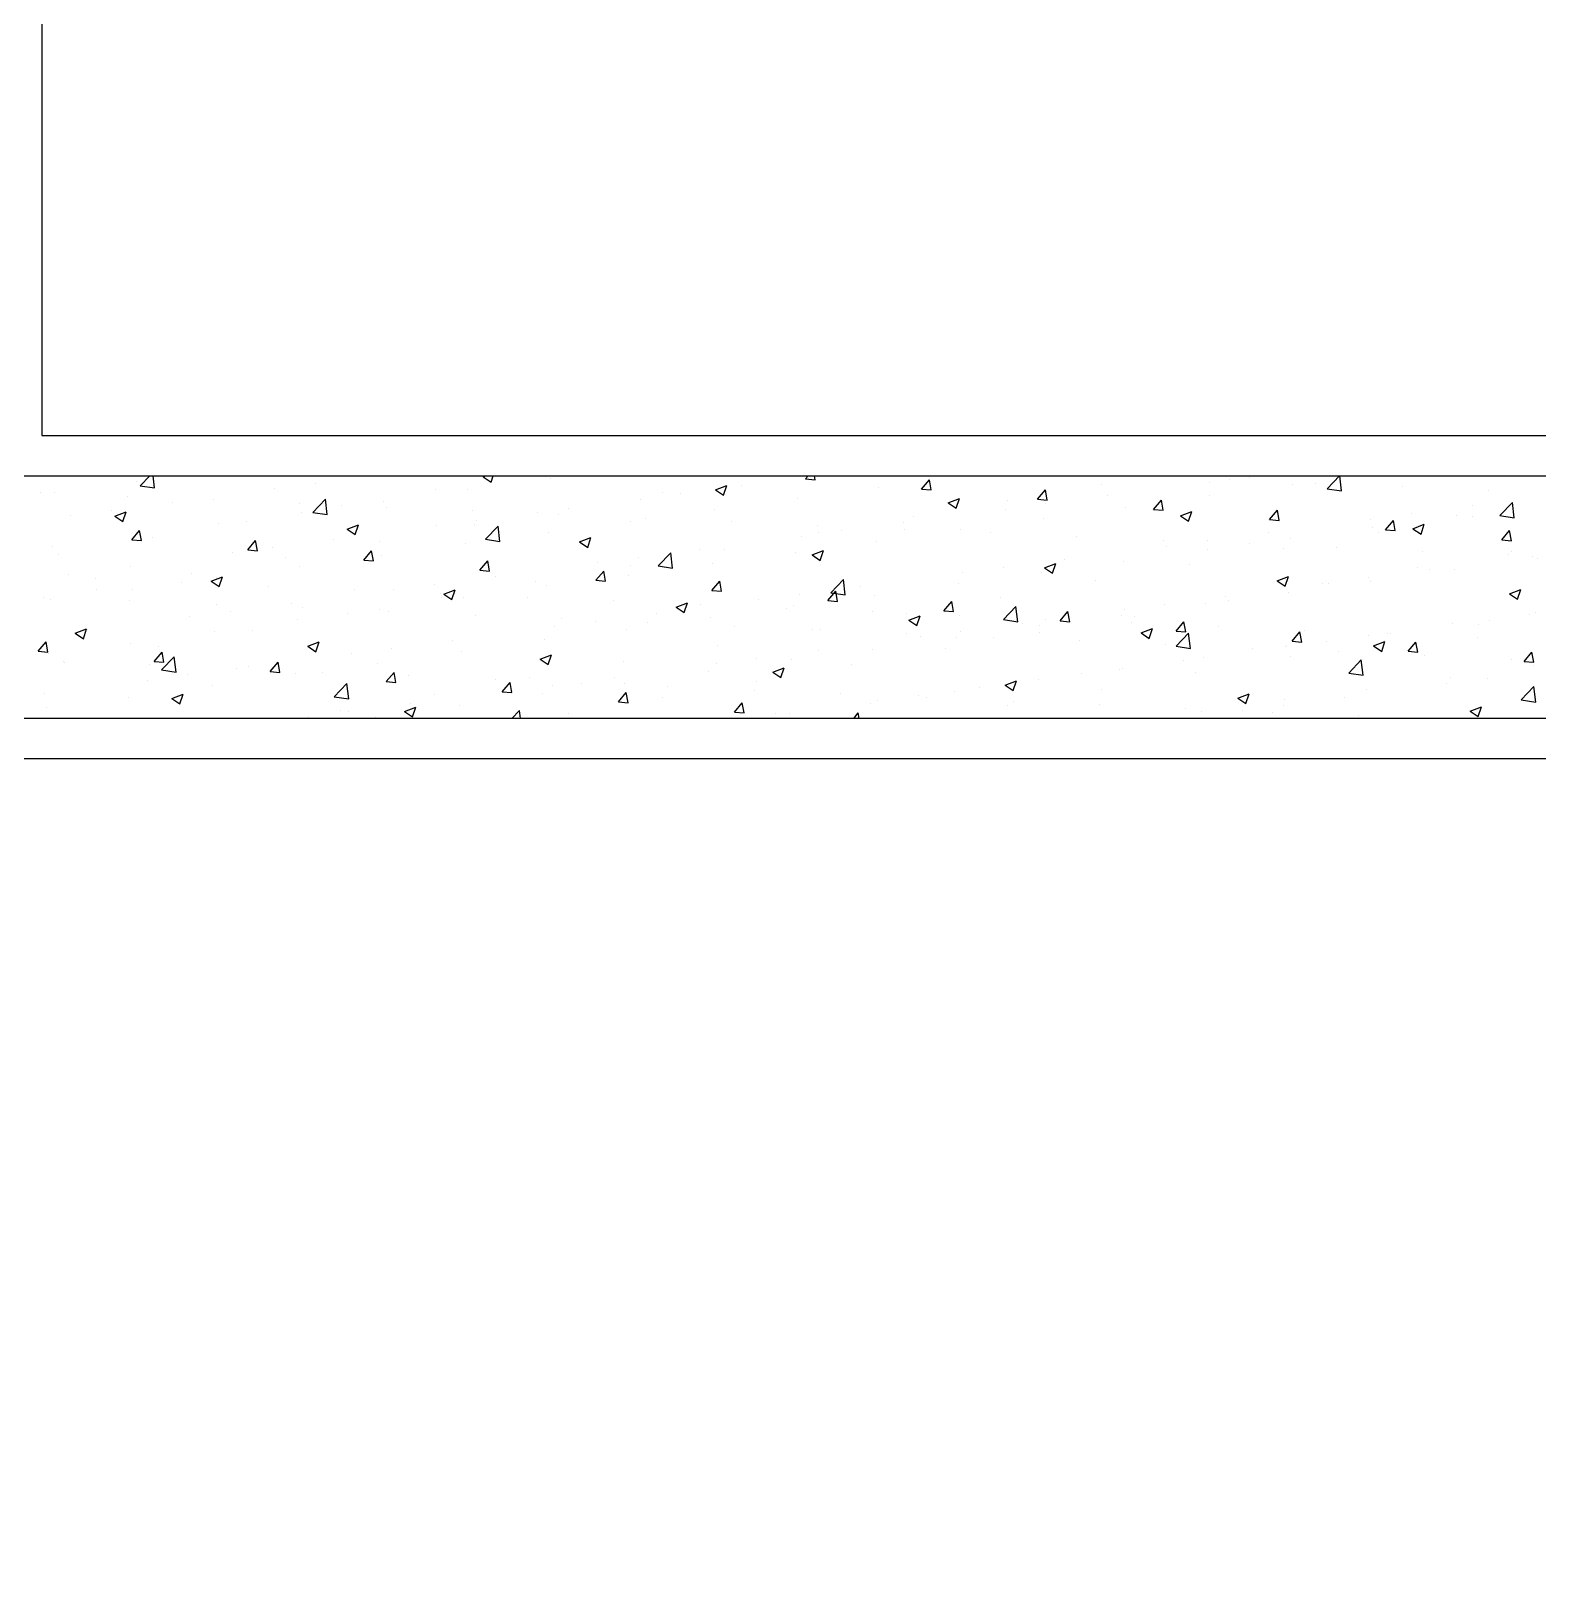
# Model space of a CAD drawing. Header units: inches. Extents: x 182687 to 187672, y -88924 to -84846.
# Drawn here: x 182916.44 to 182952.91, y -85273.5 to -85235.83 of the extents above; entities that cross this region are included whole.
import ezdxf

# ---------------------------------------------------------------- set-up
doc = ezdxf.new("R2010")
doc.units = ezdxf.units.IN
doc.header["$MEASUREMENT"] = 0
doc.header["$PDMODE"] = 97
doc.styles.add('DimText', font='arial.ttf')
doc.dimstyles.new('RECORDED', dxfattribs={"dimtxt": 0.23, "dimasz": 0.2, "dimexe": 0.15, "dimexo": 0.3, "dimgap": 0.15, "dimtad": 0, "dimrnd": 0.005, "dimzin": 0, "dimdsep": 46, "dimtxsty": 'DimText', "dimblk1": 'ARCHTICK', "dimblk2": 'ARCHTICK', "dimsah": 1, "dimcen": 0.2, "dimdle": 0.1, "dimadec": 0, "dimazin": 0, "dimtfac": 1, "dimtofl": 0, "dimtmove": 0, "dimatfit": 3, "dimfxl": 300, "dimtolj": 1, "dimtzin": 0, "dimarcsym": 0})

# ---------------------------------------------------------------- blocks, each defined once
blk = doc.blocks.new('REVISED COL LAYOUT')
at = {"color": 5}
for p, q in [((90379.44, -45883.9), (90379.44, -44083.9)), ((90404.44, -45858.9), (90404.44, -44108.9)), ((90554.44, -44258.9), (90554.44, -45708.9)), ((91979.44, -44283.9), (90579.44, -44283.9)), ((90579.44, -44283.9), (90579.44, -45683.9))]:
    blk.add_line(p, q, dxfattribs=at)
at = {"color": 5, "linetype": 'Continuous'}
for p, q in [((90419.64, -44285.78), (90419.64, -44285.78)), ((90445.96, -44281.62), (90445.44, -44287.6)), ((90445.44, -44287.6), (90451.71, -44286.44)), ((90445.96, -44281.62), (90451.71, -44286.44)), ((90479.47, -44284.78), (90479.47, -44284.78)), ((90544, -44283.17), (90544, -44283.17)), ((90411.12, -44286.93), (90411.12, -44286.93)), ((90444.41, -44288.15), (90444.41, -44288.15)), ((90477.7, -44289.36), (90477.7, -44289.36)), ((90506, -44293.87), (90506, -44293.87)), ((90510.99, -44290.58), (90510.99, -44290.58)), ((90544.28, -44291.8), (90544.28, -44291.8)), ((90439.04, -44297.71), (90439.04, -44297.71)), ((90439.81, -44297.18), (90439.81, -44297.18)), ((90457.02, -44304.55), (90453.66, -44309.53)), ((90457.02, -44304.55), (90459.71, -44311.56)), ((90493.54, -44300.52), (90493.54, -44300.52)), ((90529.68, -44301.79), (90529.68, -44301.79)), ((90453.66, -44309.53), (90459.71, -44311.56)), ((90459.08, -44312.09), (90459.08, -44312.09)), ((90484.05, -44317.84), (90484.05, -44317.84)), ((90490.64, -44317.07), (90490.64, -44317.07)), ((90529.53, -44328.89), (90526.18, -44333.86)), ((90526.18, -44333.86), (90532.22, -44335.89)), ((90529.53, -44328.89), (90532.22, -44335.89)), ((90532.98, -44326.83), (90532.98, -44326.83)), ((90417.52, -44337.44), (90417.52, -44337.44)), ((90450.81, -44338.66), (90450.81, -44338.66)), ((90477.21, -44338.16), (90477.21, -44338.16)), ((90484.1, -44339.88), (90484.1, -44339.88)), ((90498.52, -44338.39), (90498.52, -44338.39)), ((90514.91, -44339.47), (90514.38, -44345.45)), ((90514.91, -44339.47), (90520.65, -44344.29)), ((90517.39, -44341.09), (90517.39, -44341.09)), ((90541.74, -44336.55), (90541.74, -44336.55)), ((90550.68, -44342.31), (90550.68, -44342.31)), ((90427.96, -44348.93), (90427.96, -44348.93)), ((90437.56, -44350.56), (90437.56, -44350.56)), ((90439.69, -44353.34), (90439.16, -44359.32)), ((90439.69, -44353.34), (90445.43, -44358.17)), ((90514.38, -44345.45), (90520.65, -44344.29)), ((90516.01, -44352.19), (90516.01, -44352.19)), ((90548.33, -44344.65), (90546.95, -44353.55)), ((90546.95, -44353.55), (90554.44, -44352.68)), ((90548.33, -44344.66), (90554.44, -44350.52)), ((90434.37, -44357.91), (90432.99, -44366.81)), ((90434.37, -44357.91), (90442.48, -44365.7)), ((90439.16, -44359.32), (90445.43, -44358.17)), ((90449.05, -44356.03), (90449.05, -44356.03)), ((90416.76, -44364.25), (90413.4, -44369.22)), ((90413.4, -44369.22), (90419.44, -44371.25)), ((90416.76, -44364.25), (90419.44, -44371.25)), ((90432.99, -44366.81), (90442.48, -44365.7)), ((90488.39, -44370.46), (90488.39, -44370.46)), ((90537.96, -44364.7), (90537.96, -44364.7)), ((90431.25, -44373.97), (90431.25, -44373.97)), ((90467.4, -44375.24), (90467.4, -44375.24)), ((90494.06, -44376.15), (90494.06, -44376.15)), ((90425.02, -44389.38), (90425.02, -44389.38)), ((90458.31, -44390.6), (90458.31, -44390.6)), ((90474.95, -44391.54), (90474.95, -44391.54)), ((90489.27, -44388.58), (90485.92, -44393.55)), ((90489.27, -44388.58), (90491.96, -44395.58)), ((90491.6, -44391.81), (90491.6, -44391.81)), ((90539.49, -44389.93), (90539.49, -44389.93)), ((90470.69, -44400.27), (90470.69, -44400.27)), ((90485.92, -44393.55), (90491.96, -44395.58)), ((90506.84, -44401.55), (90506.84, -44401.55)), ((90524.89, -44393.03), (90524.89, -44393.03)), ((90435.3, -44403.94), (90435.3, -44403.94)), ((90508.63, -44411.2), (90508.11, -44417.17)), ((90508.63, -44411.2), (90514.38, -44416.02)), ((90526.02, -44410.51), (90526.02, -44410.51)), ((90436.24, -44411.84), (90436.24, -44411.84)), ((90459.06, -44414.35), (90459.06, -44414.35)), ((90508.11, -44417.17), (90514.38, -44416.02)), ((90433.41, -44425.07), (90432.89, -44431.05)), ((90432.89, -44431.05), (90439.16, -44429.89)), ((90433.41, -44425.07), (90439.16, -44429.89)), ((90486.13, -44423.84), (90486.13, -44423.84)), ((90510.13, -44426.58), (90510.13, -44426.58)), ((90546.28, -44427.85), (90546.28, -44427.85)), ((90475.68, -44438.15), (90475.68, -44438.15)), ((90504.07, -44434.47), (90504.07, -44434.47)), ((90405.11, -44448.69), (90405.11, -44448.69)), ((90432.06, -44440.73), (90432.06, -44440.73)), ((90449.01, -44448.27), (90445.66, -44453.24)), ((90449.01, -44448.27), (90451.7, -44455.27)), ((90465.35, -44441.94), (90465.35, -44441.94)), ((90472.7, -44444.92), (90472.7, -44444.92)), ((90498.64, -44443.16), (90498.64, -44443.16)), ((90531.93, -44444.37), (90531.93, -44444.37)), ((90537.23, -44443.31), (90537.23, -44443.31)), ((90433.05, -44457.33), (90433.05, -44457.33)), ((90445.66, -44453.24), (90451.7, -44455.27)), ((90531.78, -44451.38), (90530.4, -44460.27)), ((90530.4, -44460.27), (90539.89, -44459.17)), ((90531.78, -44451.38), (90539.9, -44459.17)), ((90549.57, -44452.89), (90549.57, -44452.89)), ((90409.4, -44468.54), (90409.4, -44468.54)), ((90417.81, -44464.64), (90416.43, -44473.53)), ((90417.81, -44464.64), (90425.93, -44472.43)), ((90515.12, -44464.45), (90515.12, -44464.45)), ((90536.03, -44468.83), (90536.03, -44468.83)), ((90408.41, -44473.72), (90408.41, -44473.72)), ((90416.43, -44473.53), (90425.93, -44472.42)), ((90444.55, -44475), (90444.55, -44475)), ((90469.07, -44472.66), (90469.07, -44472.66)), ((90483.88, -44477.22), (90483.88, -44477.22)), ((90521.53, -44472.6), (90518.17, -44477.57)), ((90518.17, -44477.57), (90524.21, -44479.6)), ((90521.53, -44472.6), (90524.21, -44479.6)), ((90502.36, -44482.92), (90501.83, -44488.9)), ((90501.83, -44488.9), (90508.1, -44487.74)), ((90502.36, -44482.92), (90508.1, -44487.74)), ((90405.18, -44490.02), (90405.18, -44490.02)), ((90427.14, -44496.8), (90426.61, -44502.77)), ((90427.14, -44496.8), (90432.88, -44501.62)), ((90438.47, -44491.24), (90438.47, -44491.24)), ((90471.75, -44492.45), (90471.75, -44492.45)), ((90505.04, -44493.67), (90505.04, -44493.67)), ((90514.08, -44492.79), (90514.08, -44492.79)), ((90534.98, -44496.69), (90534.98, -44496.69)), ((90538.33, -44494.88), (90538.33, -44494.88)), ((90426.61, -44502.77), (90432.88, -44501.62)), ((90447.85, -44500.03), (90447.85, -44500.03)), ((90470.44, -44498.31), (90470.44, -44498.31)), ((90483.99, -44501.3), (90483.99, -44501.3)), ((90408.75, -44507.96), (90405.39, -44512.93)), ((90405.39, -44512.93), (90411.44, -44514.96)), ((90408.75, -44507.96), (90411.44, -44514.96)), ((90413.39, -44511.6), (90413.39, -44511.6)), ((90430.79, -44510.71), (90430.79, -44510.71)), ((90419.41, -44526.85), (90419.41, -44526.85)), ((90487.29, -44526.34), (90487.29, -44526.34)), ((90546.04, -44527.15), (90546.04, -44527.15)), ((90481.26, -44532.29), (90477.91, -44537.26)), ((90479.08, -44530.98), (90479.08, -44530.98)), ((90481.26, -44532.29), (90483.95, -44539.29)), ((90481.62, -44530.6), (90481.62, -44530.6)), ((90523.43, -44527.61), (90523.43, -44527.61)), ((90412.67, -44541.96), (90412.67, -44541.96)), ((90445.96, -44543.17), (90445.96, -44543.17)), ((90452.83, -44537.9), (90452.83, -44537.9)), ((90477.91, -44537.26), (90483.95, -44539.29)), ((90479.25, -44544.39), (90479.25, -44544.39)), ((90512.54, -44545.61), (90512.54, -44545.61)), ((90468.19, -44551.69), (90468.19, -44551.69)), ((90496.08, -44554.65), (90495.56, -44560.62)), ((90496.08, -44554.65), (90501.83, -44559.47)), ((90524.09, -44551.11), (90524.09, -44551.11)), ((90526.73, -44552.64), (90526.73, -44552.64)), ((90532.72, -44550.08), (90532.72, -44550.08)), ((90545.83, -44546.82), (90545.83, -44546.82)), ((90428.53, -44564.09), (90428.53, -44564.09)), ((90492.27, -44564.21), (90492.27, -44564.21)), ((90495.56, -44560.62), (90501.82, -44559.47)), ((90515.22, -44558.1), (90513.85, -44567)), ((90515.23, -44558.1), (90523.34, -44565.89)), ((90553.78, -44556.62), (90550.42, -44561.6)), ((90550.42, -44561.6), (90554.44, -44562.94)), ((90553.78, -44556.62), (90554.44, -44558.35)), ((90404.44, -44574.41), (90409.38, -44579.15)), ((90420.86, -44568.52), (90420.34, -44574.5)), ((90420.34, -44574.5), (90426.61, -44573.34)), ((90420.86, -44568.52), (90426.61, -44573.34)), ((90421.71, -44574.75), (90421.71, -44574.75)), ((90513.85, -44567), (90523.34, -44565.89)), ((90404.44, -44579.72), (90409.38, -44579.15)), ((90479.37, -44583.99), (90479.37, -44583.99)), ((90419.71, -44593.3), (90419.71, -44593.3)), ((90429.43, -44585.17), (90429.43, -44585.17)), ((90441, -44591.98), (90437.65, -44596.95)), ((90441, -44591.98), (90443.69, -44598.98)), ((90453, -44594.52), (90453, -44594.52)), ((90489.09, -44589.3), (90489.09, -44589.3)), ((90531.72, -44590.52), (90531.72, -44590.52)), ((90425, -44599.78), (90425, -44599.78)), ((90437.65, -44596.95), (90443.69, -44598.98)), ((90461.15, -44601.06), (90461.15, -44601.06)), ((90486.29, -44595.73), (90486.29, -44595.73)), ((90519.58, -44596.95), (90519.58, -44596.95)), ((90530.46, -44603.46), (90530.46, -44603.46)), ((90552.87, -44598.17), (90552.87, -44598.17)), ((90407.47, -44609.13), (90407.47, -44609.13)), ((90465.93, -44605.07), (90465.93, -44605.07)), ((90534.1, -44609.43), (90534.1, -44609.43)), ((90426.28, -44617.47), (90426.28, -44617.47)), ((90513.52, -44616.31), (90510.16, -44621.29)), ((90510.16, -44621.29), (90516.2, -44623.31)), ((90513.52, -44616.31), (90516.2, -44623.31)), ((90464.44, -44626.09), (90464.44, -44626.09)), ((90489.8, -44626.37), (90489.28, -44632.35)), ((90489.28, -44632.35), (90495.55, -44631.19)), ((90489.8, -44626.37), (90495.55, -44631.19)), ((90500.59, -44627.36), (90500.59, -44627.36)), ((90414.59, -44640.25), (90414.06, -44646.23)), ((90414.59, -44640.25), (90420.33, -44645.07)), ((90429.99, -44637.66), (90429.99, -44637.66)), ((90477.11, -44637.37), (90477.11, -44637.37)), ((90414.06, -44646.23), (90420.33, -44645.07)), ((90426.12, -44643.81), (90426.12, -44643.81)), ((90439.44, -44643.49), (90439.44, -44643.49)), ((90459.41, -44645.03), (90459.41, -44645.03)), ((90492.7, -44646.25), (90492.7, -44646.25)), ((90499.1, -44647.62), (90499.1, -44647.62)), ((90525.98, -44647.46), (90525.98, -44647.46)), ((90463.68, -44658.45), (90463.68, -44658.45)), ((90503.88, -44652.4), (90503.88, -44652.4)), ((90528.21, -44656.84), (90528.21, -44656.84)), ((90540.03, -44653.67), (90540.03, -44653.67)), ((90417.48, -44667.45), (90417.48, -44667.45)), ((90424.02, -44670.85), (90424.02, -44670.85)), ((90469.43, -44663.97), (90469.43, -44663.97)), ((90498.67, -44664.83), (90497.29, -44673.72)), ((90498.67, -44664.83), (90506.79, -44672.62)), ((90544.11, -44667.75), (90544.11, -44667.75)), ((90473.25, -44676), (90469.9, -44680.98)), ((90469.9, -44680.98), (90475.94, -44683)), ((90473.25, -44676), (90475.94, -44683)), ((90497.29, -44673.72), (90506.79, -44672.61)), ((90543.33, -44678.71), (90543.33, -44678.71)), ((90474.85, -44690.75), (90474.85, -44690.75)), ((90508.87, -44690.27), (90508.87, -44690.27)), ((90433.61, -44695.75), (90433.61, -44695.75)), ((90466.9, -44696.97), (90466.9, -44696.97)), ((90483.53, -44698.1), (90483.01, -44704.08)), ((90483.53, -44698.1), (90489.28, -44702.92)), ((90500.19, -44698.18), (90500.19, -44698.18)), ((90533.48, -44699.4), (90533.48, -44699.4)), ((90545.77, -44700.33), (90542.41, -44705.31)), ((90545.77, -44700.33), (90548.46, -44707.34)), ((90438.3, -44700.81), (90438.3, -44700.81)), ((90449.45, -44701.81), (90449.45, -44701.81)), ((90483.01, -44704.08), (90489.27, -44702.92)), ((90509.11, -44705.94), (90509.11, -44705.94)), ((90542.41, -44705.31), (90548.46, -44707.34)), ((90408.31, -44711.97), (90407.79, -44717.95)), ((90407.79, -44717.95), (90414.06, -44716.8)), ((90408.31, -44711.97), (90414.06, -44716.8)), ((90461.42, -44711.83), (90461.42, -44711.83)), ((90525.95, -44710.22), (90525.95, -44710.22)), ((90548.31, -44716.58), (90548.31, -44716.58)), ((90421.77, -44724.24), (90421.77, -44724.24)), ((90427.49, -44725.77), (90427.49, -44725.77)), ((90441.6, -44725.85), (90441.6, -44725.85)), ((90477.74, -44727.12), (90477.74, -44727.12)), ((90554.12, -44726.07), (90554.12, -44726.07)), ((90407.14, -44737.41), (90407.14, -44737.41)), ((90432.99, -44735.69), (90429.64, -44740.67)), ((90432.99, -44735.69), (90435.68, -44742.7)), ((90407.37, -44745.88), (90407.37, -44745.88)), ((90429.64, -44740.67), (90435.68, -44742.69)), ((90440.66, -44747.1), (90440.66, -44747.1)), ((90472.6, -44744.13), (90472.6, -44744.13)), ((90473.94, -44748.31), (90473.94, -44748.31)), ((90481.04, -44752.15), (90481.04, -44752.15)), ((90507.23, -44749.53), (90507.23, -44749.53)), ((90517.19, -44753.43), (90517.19, -44753.43)), ((90540.52, -44750.74), (90540.52, -44750.74)), ((90552.47, -44755.95), (90551.95, -44761.93)), ((90552.47, -44755.95), (90554.44, -44757.6)), ((90446.59, -44763.72), (90446.59, -44763.72)), ((90459.17, -44765.22), (90459.17, -44765.22)), ((90459.46, -44760.13), (90459.46, -44760.13)), ((90505.51, -44760.02), (90502.15, -44765)), ((90502.15, -44765), (90508.2, -44767.03)), ((90505.51, -44760.02), (90508.2, -44767.03)), ((90519.12, -44764.26), (90519.12, -44764.26)), ((90523.7, -44763.61), (90523.7, -44763.61)), ((90551.95, -44761.93), (90554.44, -44761.47)), ((90477.25, -44769.83), (90476.73, -44775.8)), ((90476.73, -44775.8), (90483, -44774.65)), ((90477.25, -44769.83), (90483, -44774.65)), ((90482.12, -44771.55), (90480.74, -44780.44)), ((90482.12, -44771.55), (90490.24, -44779.34)), ((90404.44, -44785.72), (90407.78, -44788.52)), ((90419.51, -44777.62), (90419.51, -44777.62)), ((90437.5, -44784.09), (90437.5, -44784.09)), ((90480.74, -44780.44), (90490.24, -44779.34)), ((90520.48, -44778.46), (90520.48, -44778.46)), ((90404.44, -44789.14), (90407.78, -44788.52)), ((90413.77, -44796.39), (90413.77, -44796.39)), ((90486.03, -44790.03), (90486.03, -44790.03)), ((90415.46, -44800.57), (90415.46, -44800.57)), ((90447.06, -44797.61), (90447.06, -44797.61)), ((90470.34, -44797.51), (90470.34, -44797.51)), ((90480.35, -44798.82), (90480.35, -44798.82)), ((90513.64, -44800.04), (90513.64, -44800.04)), ((90546.93, -44801.25), (90546.93, -44801.25)), ((90418.75, -44825.6), (90418.75, -44825.6)), ((90456.91, -44818.6), (90456.91, -44818.6)), ((90465.25, -44819.72), (90461.89, -44824.69)), ((90461.89, -44824.69), (90467.93, -44826.72)), ((90465.25, -44819.72), (90467.93, -44826.72)), ((90469.47, -44818.45), (90469.47, -44818.45)), ((90521.44, -44816.99), (90521.44, -44816.99)), ((90525.47, -44816.33), (90525.47, -44816.33)), ((90529.13, -44822.58), (90529.13, -44822.58)), ((90417.26, -44831), (90417.26, -44831)), ((90454.9, -44826.88), (90454.9, -44826.88)), ((90545.67, -44833.65), (90551.94, -44832.5)), ((90546.2, -44827.68), (90545.68, -44833.65)), ((90546.2, -44827.68), (90551.94, -44832.5)), ((90447.51, -44842.41), (90447.51, -44842.41)), ((90470.98, -44841.55), (90470.46, -44847.53)), ((90470.98, -44841.55), (90476.72, -44846.37)), ((90537.76, -44844.05), (90534.41, -44849.02)), ((90537.76, -44844.05), (90540.45, -44851.05)), ((90421.27, -44848.33), (90421.27, -44848.33)), ((90454.55, -44849.54), (90454.55, -44849.54)), ((90458.2, -44851.91), (90458.2, -44851.91)), ((90468.09, -44850.9), (90468.09, -44850.9)), ((90470.46, -44847.53), (90476.72, -44846.37)), ((90487.84, -44850.76), (90487.84, -44850.76)), ((90494.34, -44853.18), (90494.34, -44853.18)), ((90521.13, -44851.98), (90521.13, -44851.98)), ((90534.41, -44849.02), (90540.45, -44851.05)), ((90554.42, -44853.19), (90554.42, -44853.19)), ((90423.74, -44863.48), (90423.74, -44863.48)), ((90454.66, -44871.98), (90454.66, -44871.98)), ((90519.19, -44870.37), (90519.19, -44870.37)), ((90412.52, -44880.6), (90412.52, -44880.6)), ((90424.98, -44879.41), (90421.63, -44884.38)), ((90424.98, -44879.41), (90427.67, -44886.41)), ((90465.57, -44878.27), (90464.19, -44887.17)), ((90465.57, -44878.28), (90473.69, -44886.06)), ((90479.48, -44876.77), (90479.48, -44876.77)), ((90497.64, -44878.22), (90497.64, -44878.22)), ((90533.78, -44879.49), (90533.78, -44879.49)), ((90539.14, -44880.89), (90539.14, -44880.89)), ((90415, -44884.38), (90415, -44884.38)), ((90421.63, -44884.38), (90427.67, -44886.41)), ((90463.18, -44889.78), (90463.18, -44889.78)), ((90464.19, -44887.17), (90473.69, -44886.06)), ((90428.31, -44899.67), (90428.31, -44899.67)), ((90457.52, -44900.73), (90457.52, -44900.73)), ((90461.6, -44900.89), (90461.6, -44900.89)), ((90494.89, -44902.1), (90494.89, -44902.1)), ((90539.92, -44899.4), (90539.4, -44905.38)), ((90539.92, -44899.4), (90545.67, -44904.22)), ((90465.83, -44904.28), (90465.83, -44904.28)), ((90497.5, -44903.74), (90494.14, -44908.71)), ((90494.14, -44908.71), (90500.19, -44910.74)), ((90497.5, -44903.74), (90500.19, -44910.74)), ((90528.17, -44903.32), (90528.17, -44903.32)), ((90537.08, -44904.52), (90537.08, -44904.52)), ((90539.4, -44905.38), (90545.67, -44904.22)), ((90464.7, -44913.28), (90464.18, -44919.25)), ((90464.18, -44919.25), (90470.45, -44918.1)), ((90464.7, -44913.28), (90470.45, -44918.1)), ((90502.62, -44916.09), (90502.62, -44916.09)), ((90432.05, -44926.63), (90432.05, -44926.63)), ((90452.4, -44925.36), (90452.4, -44925.36)), ((90516.93, -44923.75), (90516.93, -44923.75)), ((90412.75, -44937.77), (90412.75, -44937.77)), ((90422.53, -44938.92), (90422.53, -44938.92)), ((90489.49, -44935.08), (90489.49, -44935.08)), ((90549.15, -44939.21), (90549.15, -44939.21)), ((90434.71, -44950.18), (90434.71, -44950.18)), ((90542.06, -44942.4), (90542.06, -44942.4)), ((90435.35, -44951.66), (90435.35, -44951.66)), ((90463.58, -44957.66), (90463.58, -44957.66)), ((90467.53, -44959.05), (90467.53, -44959.05)), ((90468, -44951.4), (90468, -44951.4)), ((90471.5, -44952.94), (90471.5, -44952.94)), ((90501.29, -44952.62), (90501.29, -44952.62)), ((90534.58, -44953.83), (90534.58, -44953.83)), ((90457.24, -44963.43), (90453.88, -44968.4)), ((90453.88, -44968.4), (90459.92, -44970.43)), ((90457.24, -44963.43), (90459.92, -44970.43)), ((90554.33, -44964.73), (90554.33, -44964.73)), ((90450.14, -44978.75), (90450.14, -44978.75)), ((90474.79, -44977.97), (90474.79, -44977.97)), ((90510.94, -44979.24), (90510.94, -44979.24)), ((90514.68, -44977.13), (90514.68, -44977.13)), ((90533.12, -44977.11), (90539.39, -44975.95)), ((90533.65, -44971.13), (90533.13, -44977.11)), ((90533.65, -44971.13), (90539.39, -44975.95)), ((90449.02, -44985), (90447.64, -44993.89)), ((90449.02, -44985), (90457.14, -44992.79)), ((90458.43, -44985), (90457.91, -44990.98)), ((90458.43, -44985), (90464.17, -44989.82)), ((90529.75, -44987.76), (90526.4, -44992.73)), ((90529.75, -44987.76), (90532.44, -44994.76)), ((90410.49, -44991.15), (90410.49, -44991.15)), ((90432.54, -44997.24), (90432.54, -44997.24)), ((90440.34, -44989.54), (90440.34, -44989.54)), ((90447.64, -44993.89), (90457.13, -44992.79)), ((90457.91, -44990.98), (90464.17, -44989.82)), ((90499.5, -44993.4), (90499.5, -44993.4)), ((90526.4, -44992.73), (90532.44, -44994.76)), ((90408.92, -45000.91), (90408.92, -45000.91)), ((90442.21, -45002.12), (90442.21, -45002.12)), ((90475.5, -45003.34), (90475.5, -45003.34)), ((90508.78, -45004.55), (90508.78, -45004.55)), ((90514.23, -45004.28), (90514.23, -45004.28)), ((90542.07, -45005.77), (90542.07, -45005.77)), ((90550.38, -45005.55), (90550.38, -45005.55)), ((90461.32, -45011.04), (90461.32, -45011.04)), ((90477.54, -45017.36), (90477.54, -45017.36)), ((90479.78, -45015.84), (90479.78, -45015.84)), ((90552.07, -45018.11), (90552.07, -45018.11)), ((90409.21, -45026.39), (90409.21, -45026.39)), ((90416.98, -45023.12), (90413.62, -45028.09)), ((90416.98, -45023.12), (90419.66, -45030.12)), ((90413.62, -45028.09), (90419.66, -45030.12)), ((90447.89, -45032.13), (90447.89, -45032.13)), ((90512.42, -45030.52), (90512.42, -45030.52)), ((90553.67, -45030.59), (90553.67, -45030.59)), ((90408.23, -45044.53), (90408.23, -45044.53)), ((90519.22, -45042.15), (90519.22, -45042.15)), ((90527.37, -45042.85), (90526.85, -45048.83)), ((90527.37, -45042.85), (90533.12, -45047.68)), ((90412.51, -45051.42), (90412.51, -45051.42)), ((90415.96, -45052.25), (90415.96, -45052.25)), ((90442.55, -45055.56), (90442.55, -45055.56)), ((90448.65, -45052.69), (90448.65, -45052.69)), ((90449.25, -45053.47), (90449.25, -45053.47)), ((90482.54, -45054.68), (90482.54, -45054.68)), ((90486.13, -45052.42), (90492.18, -45054.45)), ((90489.49, -45047.45), (90486.14, -45052.43)), ((90489.49, -45047.45), (90492.18, -45054.45)), ((90509.51, -45051.72), (90509.51, -45051.72)), ((90515.83, -45055.9), (90515.83, -45055.9)), ((90526.85, -45048.83), (90533.12, -45047.68)), ((90452.15, -45056.73), (90451.63, -45062.71)), ((90451.63, -45062.71), (90457.9, -45061.55)), ((90452.15, -45056.73), (90457.9, -45061.55)), ((90459.07, -45064.43), (90459.07, -45064.43)), ((90549.12, -45057.11), (90549.12, -45057.11)), ((90487.55, -45075.68), (90487.55, -45075.68)), ((90549.82, -45071.5), (90549.82, -45071.5)), ((90445.63, -45085.51), (90445.63, -45085.51)), ((90451.95, -45077.73), (90451.95, -45077.73)), ((90488.09, -45079), (90488.09, -45079)), ((90510.17, -45083.9), (90510.17, -45083.9)), ((90546.43, -45078.46), (90545.05, -45087.36)), ((90546.43, -45078.47), (90554.44, -45086.15)), ((90417.49, -45089.29), (90417.49, -45089.29)), ((90432.47, -45091.72), (90431.09, -45100.62)), ((90432.47, -45091.72), (90440.58, -45099.51)), ((90545.05, -45087.36), (90554.44, -45086.27)), ((90405.98, -45097.91), (90405.98, -45097.91)), ((90422.36, -45102.76), (90422.36, -45102.76)), ((90431.09, -45100.62), (90440.58, -45099.51)), ((90455.65, -45103.98), (90455.65, -45103.98)), ((90491.39, -45104.03), (90491.39, -45104.03)), ((90449.23, -45107.14), (90445.87, -45112.12)), ((90445.87, -45112.12), (90451.92, -45114.14)), ((90449.23, -45107.14), (90451.92, -45114.14)), ((90452.56, -45113.87), (90452.56, -45113.87)), ((90488.94, -45105.19), (90488.94, -45105.19)), ((90519.52, -45110.04), (90519.52, -45110.04)), ((90522.23, -45106.41), (90522.23, -45106.41)), ((90527.53, -45105.31), (90527.53, -45105.31)), ((90456.81, -45117.81), (90456.81, -45117.81)), ((90456.93, -45115.6), (90456.93, -45115.6)), ((90521.1, -45114.58), (90520.57, -45120.56)), ((90520.57, -45120.56), (90526.84, -45119.4)), ((90521.1, -45114.58), (90526.84, -45119.4)), ((90445.35, -45134.43), (90451.62, -45133.28)), ((90445.88, -45128.46), (90445.36, -45134.43)), ((90445.88, -45128.46), (90451.62, -45133.28)), ((90521.74, -45131.47), (90518.39, -45136.45)), ((90521.74, -45131.47), (90524.43, -45138.47)), ((90530.83, -45130.34), (90530.83, -45130.34)), ((90547.56, -45124.88), (90547.56, -45124.88)), ((90443.38, -45138.89), (90443.38, -45138.89)), ((90496.37, -45141.91), (90496.37, -45141.91)), ((90497.56, -45134), (90497.56, -45134)), ((90507.91, -45137.28), (90507.91, -45137.28)), ((90518.39, -45136.45), (90524.43, -45138.47)), ((90425.81, -45152.45), (90425.81, -45152.45)), ((90429.86, -45154.7), (90429.86, -45154.7)), ((90463.15, -45155.91), (90463.15, -45155.91)), ((90496.44, -45157.13), (90496.44, -45157.13)), ((90529.73, -45158.35), (90529.73, -45158.35)), ((90408.97, -45166.83), (90405.61, -45171.81)), ((90405.61, -45171.81), (90411.65, -45173.83)), ((90408.97, -45166.83), (90411.65, -45173.83)), ((90454.55, -45171.19), (90454.55, -45171.19)), ((90462.57, -45172.19), (90462.57, -45172.19)), ((90529.53, -45168.36), (90529.53, -45168.36)), ((90535.82, -45168.21), (90535.82, -45168.21)), ((90429.1, -45177.48), (90429.1, -45177.48)), ((90465.25, -45178.76), (90465.25, -45178.76)), ((90545.31, -45178.26), (90545.31, -45178.26)), ((90481.48, -45191.16), (90478.13, -45196.14)), ((90481.48, -45191.16), (90484.17, -45198.17)), ((90505.65, -45190.66), (90505.65, -45190.66)), ((90514.82, -45186.31), (90514.3, -45192.28)), ((90514.3, -45192.28), (90520.57, -45191.13)), ((90514.82, -45186.31), (90520.57, -45191.13)), ((90529.88, -45185.19), (90528.5, -45194.08)), ((90529.88, -45185.19), (90538, -45192.98)), ((90415.91, -45198.45), (90414.53, -45207.34)), ((90415.91, -45198.45), (90424.03, -45206.24)), ((90439.6, -45200.18), (90439.08, -45206.16)), ((90439.6, -45200.18), (90445.35, -45205)), ((90441.12, -45192.27), (90441.12, -45192.27)), ((90478.13, -45196.14), (90484.17, -45198.17)), ((90507.57, -45192.32), (90507.57, -45192.32)), ((90528.5, -45194.08), (90537.99, -45192.98)), ((90414.53, -45207.34), (90424.03, -45206.24)), ((90436.9, -45206.04), (90436.9, -45206.04)), ((90439.08, -45206.16), (90445.35, -45205)), ((90468.54, -45203.79), (90468.54, -45203.79)), ((90470.19, -45207.26), (90470.19, -45207.26)), ((90503.48, -45208.47), (90503.48, -45208.47)), ((90504.69, -45205.06), (90504.69, -45205.06))]:
    blk.add_line(p, q, dxfattribs=at)
blk = doc.blocks.new('_ArchTick')
at = {"color": 0, "linetype": 'ByBlock', "const_width": 0.15}
blk.add_lwpolyline([(-0.5, -0.5), (0.5, 0.5)], dxfattribs=at)
blk = doc.blocks.new('*D37')
at = {"color": 0, "lineweight": -2, "transparency": 16777216}
for p, q in [((182799.987, -84910.677), (182741.441, -84910.677)), ((182741.591, -84910.577), (182741.591, -85287.377)), ((182741.591, -85730.951), (182741.591, -85289.339)), ((182952.596, -85730.851), (182741.441, -85730.851))]:
    blk.add_line(p, q, dxfattribs=at)
at = {"layer": 'Defpoints', "color": 0, "transparency": 16777216}
for p in [(182800.287, -84910.677), (182741.591, -85730.851), (182952.896, -85730.851)]:
    blk.add_point(p, dxfattribs=at)
at = {"color": 0, "lineweight": -2, "transparency": 16777216, "xscale": 0.2000000029802322, "yscale": 0.2000000029802322, "zscale": 0.2000000029802322}
for p, rotation in [((182741.591, -84910.677), 90), ((182741.591, -85730.851), 270)]:
    blk.add_blockref('_ArchTick', p, dxfattribs=dict(at, rotation=rotation))
at = {"color": 0, "transparency": 16777216, "insert": (182741.591, -85288.358), "char_height": 0.23, "attachment_point": 5, "rotation": 90, "style": 'DimText'}
blk.add_mtext('\\A1;{\\H1.7391x;820.18}', dxfattribs=at)

msp = doc.modelspace()

# ---------------------------------------------------------------- block references
at = {"xscale": 0.03913043478082616, "yscale": 0.03913043478082616, "zscale": 0.03913043478082616, "rotation": 90}
msp.add_blockref('REVISED COL LAYOUT', (181183.852, -88790.027), dxfattribs=at)

# ---------------------------------------------------------------- dimensions: what is measured, and where the dimension line sits
dim = msp.add_linear_dim(base=(182741.591, -85730.851), p1=(182800.287, -84910.677), p2=(182952.896, -85730.851), angle=90, text='{\\H1.7391x;<>}', dimstyle='RECORDED')
dim.commit()
dim.dimension.update_dxf_attribs({"geometry": '*D37', "text_midpoint": (182741.591, -85288.358), "dimtype": 160})

doc.saveas('drawing.dxf')
